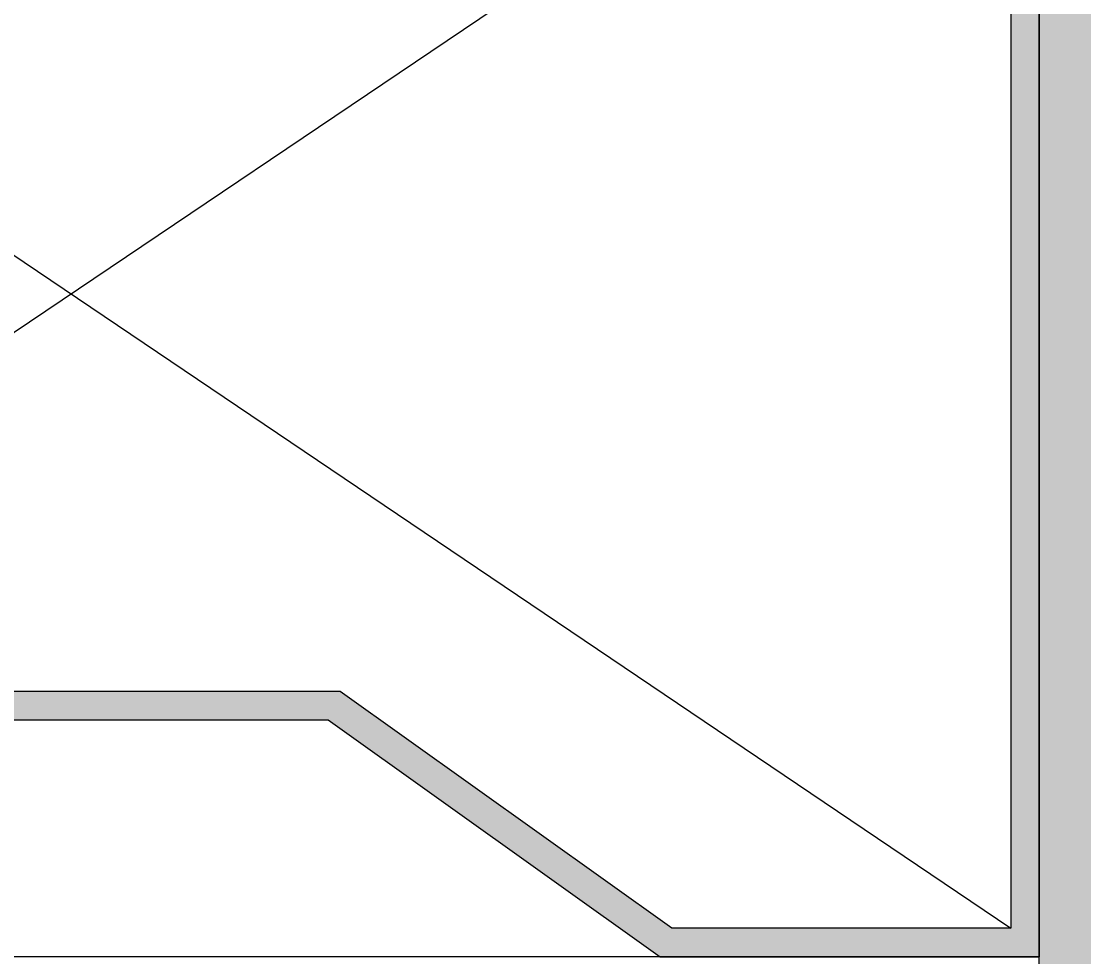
# Model space of a CAD drawing. Header units: inches. Extents: x 4017 to 5703, y -944 to 2840.
# Drawn here: x 5374.52 to 5377.261, y 379.651 to 382.064 of the extents above; entities that cross this region are included whole.
import ezdxf

# ---------------------------------------------------------------- set-up
doc = ezdxf.new("R2010")
doc.units = ezdxf.units.IN
doc.header["$MEASUREMENT"] = 0
doc.layers.get('0').update_dxf_attribs({"color": 5})
doc.layers.get('DEFPOINTS').update_dxf_attribs({"color": 254})
doc.layers.add('1 - plaster', color=1, linetype='Continuous', lineweight=9)
doc.layers.add('1 - subStructural - Bearing', color=132, linetype='Continuous', lineweight=9)
doc.layers.add('A-dim-work', color=8, linetype='Continuous')
doc.styles.add('hebtovna', font='hebtovna.shx', dxfattribs={"width": 0.7})
doc.dimstyles.new('Copy of gl-D10', dxfattribs={"dimtxt": 2, "dimasz": 1, "dimexe": 1, "dimexo": 1, "dimgap": 1, "dimtad": 0, "dimdec": 1, "dimzin": 0, "dimdsep": 46, "dimtxsty": 'hebtovna', "dimblk": 'OBLIQUE', "dimblk1": 'OBLIQUE', "dimblk2": 'OBLIQUE', "dimcen": 0, "dimdle": 0.5, "dimclrd": 256, "dimclre": 256, "dimclrt": 256, "dimadec": 0, "dimazin": 0, "dimtfac": 0.05, "dimtdec": 1, "dimtix": 1, "dimtmove": 2, "dimatfit": 0, "dimfxl": 1, "dimfxlon": 1, "dimtvp": 0.75, "dimtolj": 1, "dimtzin": 0, "dimarcsym": 0})

# ---------------------------------------------------------------- blocks, each defined once
blk = doc.blocks.new('_Oblique')
at = {"color": 0, "linetype": 'ByBlock', "lineweight": -2}
blk.add_line((-0.5, -0.5), (0.5, 0.5), dxfattribs=at)
blk = doc.blocks.new('*D401')
at = {"layer": 'A-dim-work', "color": 6, "lineweight": -2, "ltscale": 20, "transparency": 16777216}
for p, q in [((5396.3985, 374.1278), (5396.3985, 405.5412)), ((5395.3985, 405.0412), (5397.3985, 405.0412)), ((5395.3985, 374.6278), (5397.3985, 374.6278))]:
    blk.add_line(p, q, dxfattribs=at)
at = {"layer": 'DEFPOINTS', "color": 0, "ltscale": 20, "transparency": 16777216}
for p in [(5355.6443, 405.0412), (5396.3985, 405.0412), (5355.9185, 374.6278)]:
    blk.add_point(p, dxfattribs=at)
at = {"layer": 'A-dim-work', "color": 6, "lineweight": -2, "ltscale": 20, "transparency": 16777216}
for p, rotation in [((5396.3985, 405.0412), 90), ((5396.3985, 374.6278), 270)]:
    blk.add_blockref('_Oblique', p, dxfattribs=dict(at, rotation=rotation))
at = {"layer": 'A-dim-work', "color": 6, "lineweight": 40, "ltscale": 20, "transparency": 16777216, "insert": (5394.1485, 389.8345), "char_height": 3, "attachment_point": 5, "rotation": 90, "style": 'hebtovna'}
blk.add_mtext('\\A1;30.4', dxfattribs=at)
blk = doc.blocks.new('ef')
at = {"layer": '1 - plaster', "true_color": 0xe0a352}
blk.add_hatch(color=33, dxfattribs=at).paths.add_polyline_path([(0, 257.0022), (-1.2, 257.0022), (-1.2, 0.0235), (0, 0)])
at = {"layer": '1 - subStructural - Bearing'}
h = blk.add_hatch(color=256, dxfattribs=at)
h.dxf.hatch_style = 1
edge = h.paths.add_edge_path()
edge.add_line((-2.1776, 5.0235), (-1.1999, 5.0235))
edge.add_line((-1.1999, 5.0235), (-1.1999, 8.4467))
edge.add_line((-1.1999, 8.4467), (-2.3917, 8.4467))
edge.add_arc((-2.3917, 8.3367), 0.11, 90, 270)
edge.add_line((-2.3917, 8.2267), (-2.1985, 8.2267))
edge.add_line((-2.1985, 8.2267), (-2.1985, 8.3))
edge.add_line((-2.1985, 8.3), (-2.3917, 8.3))
edge.add_arc((-2.3917, 8.3367), 0.0367, 90, 270, ccw=False)
edge.add_line((-2.3917, 8.3733), (-1.2732, 8.3733))
edge.add_line((-1.2732, 8.3733), (-1.2732, 5.0969))
edge.add_line((-1.2732, 5.0969), (-2.1473, 5.0969))
edge.add_line((-2.1473, 5.0969), (-3.0028, 5.708))
edge.add_line((-3.0028, 5.708), (-4.2857, 5.708))
edge.add_line((-4.2857, 5.708), (-4.8968, 5.0969))
edge.add_line((-4.8968, 5.0969), (-6.1265, 5.0969))
edge.add_line((-6.1265, 5.0969), (-6.1265, 8.3733))
edge.add_line((-6.1265, 8.3733), (-4.8968, 8.3733))
edge.add_line((-4.8968, 8.3733), (-5.09, 8.3))
edge.add_line((-5.09, 8.3), (-5.09, 8.2267))
edge.add_line((-5.09, 8.2267), (-4.8968, 8.2267))
edge.add_arc((-4.8968, 8.3367), 0.11, 270, 450)
edge.add_line((-4.8968, 8.4467), (-6.1998, 8.4467))
edge.add_line((-6.1998, 8.4467), (-6.1998, 5.0235))
edge.add_line((-6.1998, 5.0235), (-4.8665, 5.0235))
edge.add_line((-4.8665, 5.0235), (-4.2554, 5.6346))
edge.add_line((-4.2554, 5.6346), (-3.0332, 5.6346))
edge.add_line((-3.0332, 5.6346), (-2.1776, 5.0235))
at = {"layer": '1 - plaster'}
blk.add_lwpolyline([(0, 0), (-1.2, 0.0235), (-1.2, 257.0022), (0, 257.0022), (0, 0)], dxfattribs=at)
at = {"layer": '1 - subStructural - Bearing'}
for p, q in [((-1.1999, 8.4136), (-6.1265, 5.0969)), ((-6.1265, 8.3733), (-1.2732, 5.0969))]:
    blk.add_line(p, q, dxfattribs=at)
blk.add_lwpolyline([(-1.1999, 8.4467), (-1.1999, 5.0235), (-6.1999, 5.0235), (-6.1999, 8.4467), (-1.1999, 8.4467)], dxfattribs=at)
blk.add_lwpolyline([(-4.2554, 5.6346), (-3.0332, 5.6346), (-2.1776, 5.0235), (-1.1999, 5.0235), (-1.1999, 8.4467), (-2.3917, 8.4467, 1), (-2.3917, 8.2267), (-2.1985, 8.2267), (-2.1985, 8.3), (-2.3917, 8.3, -1), (-2.3917, 8.3733), (-1.2732, 8.3733), (-1.2732, 5.0969), (-2.1473, 5.0969), (-3.0028, 5.708), (-4.2857, 5.708)], format="xyb", dxfattribs=at)
blk = doc.blocks.new('*D436')
at = {"layer": 'A-dim-work', "color": 6, "lineweight": -2, "ltscale": 0.0005, "transparency": 16777216}
for p, q in [((5403.9452, 374.1278), (5403.9452, 477.5412)), ((5402.9452, 477.0412), (5404.9452, 477.0412)), ((5402.9452, 374.6278), (5404.9452, 374.6278))]:
    blk.add_line(p, q, dxfattribs=at)
at = {"layer": 'DEFPOINTS', "color": 0, "ltscale": 0.0005, "transparency": 16777216}
for p in [(5347.1812, 477.0412), (5403.9452, 477.0412), (5347.1812, 374.6278)]:
    blk.add_point(p, dxfattribs=at)
at = {"layer": 'A-dim-work', "color": 6, "lineweight": -2, "ltscale": 0.0005, "transparency": 16777216}
for p, rotation in [((5403.9452, 477.0412), 90), ((5403.9452, 374.6278), 270)]:
    blk.add_blockref('_Oblique', p, dxfattribs=dict(at, rotation=rotation))
at = {"layer": 'A-dim-work', "color": 6, "ltscale": 0.0005, "transparency": 16777216, "insert": (5401.6952, 425.8345), "char_height": 3, "attachment_point": 5, "rotation": 90, "style": 'hebtovna'}
blk.add_mtext('\\A1;102.4', dxfattribs=at)
blk = doc.blocks.new('*D546')
at = {"layer": 'A-dim-work', "color": 6, "lineweight": -2, "ltscale": 0.0005, "transparency": 16777216}
for p, q in [((5412.7424, 374.1278), (5412.7424, 632.13)), ((5411.7424, 631.63), (5413.7424, 631.63)), ((5411.7424, 374.6278), (5413.7424, 374.6278))]:
    blk.add_line(p, q, dxfattribs=at)
at = {"layer": 'DEFPOINTS', "color": 0, "ltscale": 0.0005, "transparency": 16777216}
for p in [(5377.1453, 631.63), (5412.7424, 631.63), (5406.4049, 374.6278)]:
    blk.add_point(p, dxfattribs=at)
at = {"layer": 'A-dim-work', "color": 6, "lineweight": -2, "ltscale": 0.0005, "transparency": 16777216}
for p, rotation in [((5412.7424, 631.63), 90), ((5412.7424, 374.6278), 270)]:
    blk.add_blockref('_Oblique', p, dxfattribs=dict(at, rotation=rotation))
at = {"layer": 'A-dim-work', "color": 6, "ltscale": 0.0005, "transparency": 16777216, "insert": (5410.4924, 503.1289), "char_height": 3, "attachment_point": 5, "rotation": 90, "style": 'hebtovna'}
blk.add_mtext('\\A1;257.0', dxfattribs=at)

msp = doc.modelspace()

# ---------------------------------------------------------------- block references
at = {"layer": '1 - plaster', "color": 33, "true_color": 0xe0a352}
msp.add_blockref('ef', (5378.3453, 374.6277), dxfattribs=at)

# ---------------------------------------------------------------- dimensions: what is measured, and where the dimension line sits
at = {"layer": 'A-dim-work', "ltscale": 0.0005}
for base, p1, p2, picture, middle in [((5412.7424, 631.63), (5406.4049, 374.6278), (5377.1453, 631.63), '*D546', (5410.4924, 503.1289)), ((5403.9452, 477.0412), (5347.1812, 374.6278), (5347.1812, 477.0412), '*D436', (5401.6952, 425.8345))]:
    dim = msp.add_linear_dim(base=base, p1=p1, p2=p2, angle=90, dimstyle='Copy of gl-D10', override={"dimtxt": 3, "dimclrd": 6, "dimclre": 6, "dimclrt": 6}, dxfattribs=at)
    dim.commit()
    dim.dimension.update_dxf_attribs({"geometry": picture, "text_midpoint": middle})
at = {"layer": 'A-dim-work', "color": 6, "lineweight": 40, "ltscale": 20}
dim = msp.add_linear_dim(base=(5396.3985, 405.0412), p1=(5355.9185, 374.6278), p2=(5355.6443, 405.0412), angle=90, dimstyle='Copy of gl-D10', override={"dimtxt": 3, "dimclrd": 6, "dimclre": 6, "dimclrt": 6}, dxfattribs=at)
dim.commit()
dim.dimension.update_dxf_attribs({"geometry": '*D401', "text_midpoint": (5394.1485, 389.8345)})

doc.saveas('drawing.dxf')
